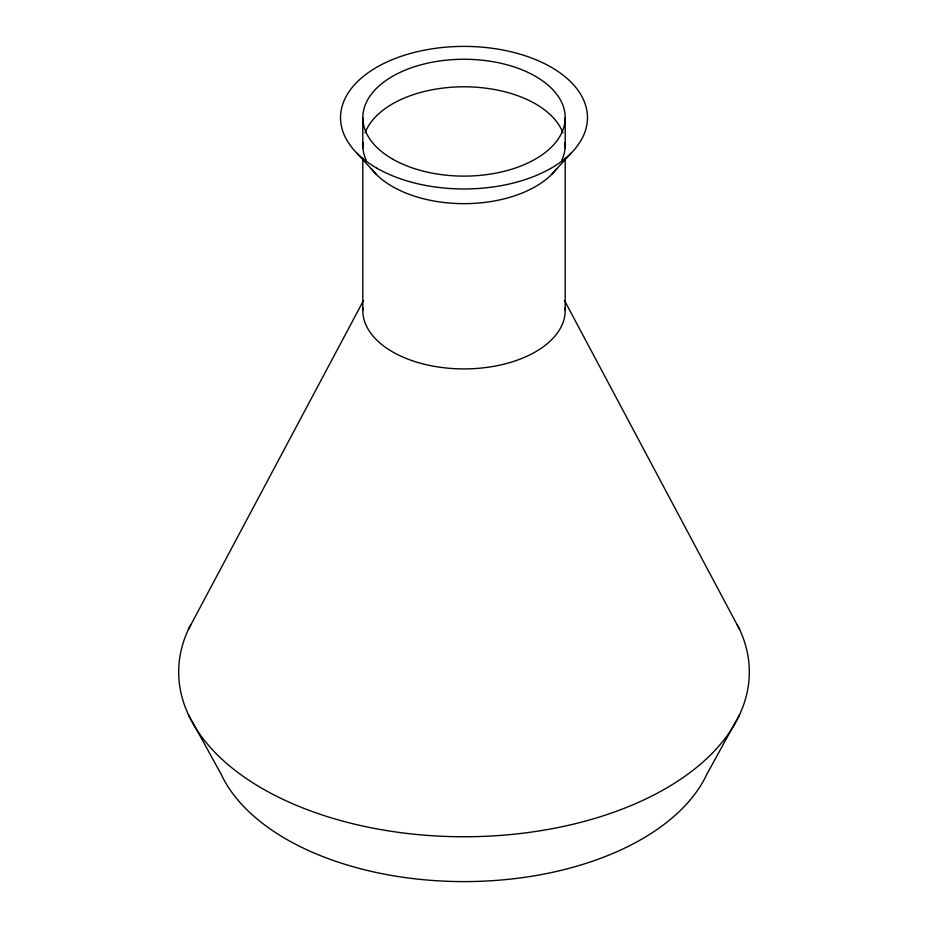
<?xml version="1.0" encoding="UTF-8"?>
<svg xmlns="http://www.w3.org/2000/svg" width="928" height="928" viewBox="0 0 928 928"><rect width="100%" height="100%" fill="white"/><g stroke="black" fill="none" stroke-linecap="round" stroke-linejoin="round"><path stroke-width="1.39" d="M188.396 629.439L363.532 300.463M739.604 714.664L707.02 773.94A251.592 145.255 0 0 1 464 881.6A251.592 145.255 0 0 1 220.98 773.94L188.396 714.664M551.638 174.441L570.917 153.317M357.083 153.317L376.362 174.441M564.468 300.463L739.604 629.439M565.198 117.682L565.198 148.12M565.198 158.27L565.198 310.486M362.802 117.682L362.802 148.12M362.802 158.27L362.802 310.486M737.215 624.556A285.325 164.732 0 0 1 464 836.754A285.325 164.732 0 0 1 190.785 624.556M565.082 307.725A101.198 58.429 0 0 1 464 368.915A101.198 58.429 0 0 1 362.918 307.725M565.082 142.46A101.198 58.429 0 0 1 561.753 160.347M556.626 168.757A101.198 58.429 0 0 1 464 203.65A101.198 58.429 0 0 1 371.374 168.757M366.247 160.347A101.198 58.429 0 0 1 362.918 142.46M365.122 132.785A101.198 58.429 0 0 1 464 86.803A101.198 58.429 0 0 1 562.878 132.785M376.698 168.084A123.459 71.282 0 0 0 583.26 136.126A123.459 71.282 0 0 0 432.042 48.824A123.459 71.282 0 0 0 376.698 168.084M392.44 158.99A101.198 58.429 0 0 0 561.753 132.808A101.198 58.429 0 0 0 437.807 61.248A101.198 58.429 0 0 0 392.44 158.99"/></g></svg>
